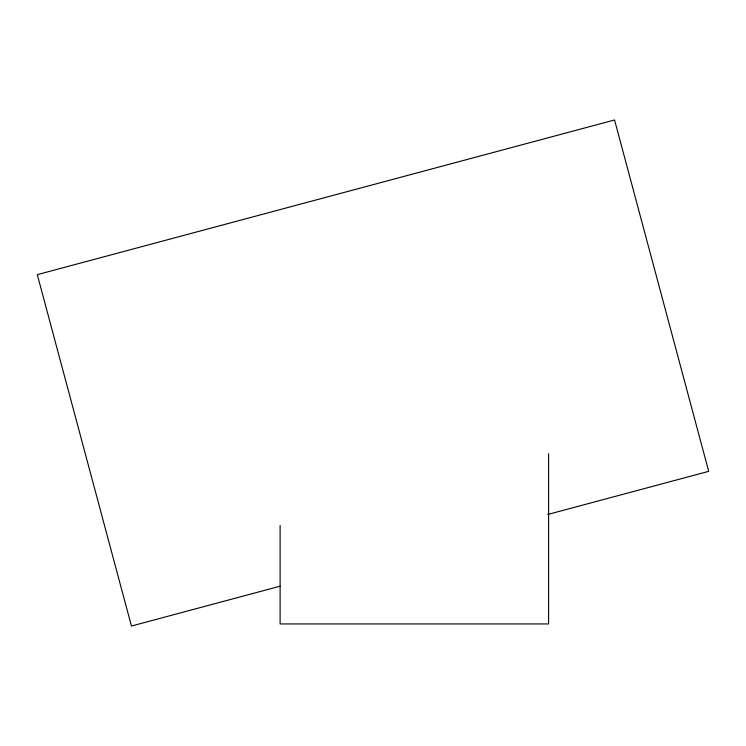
<?xml version="1.0" encoding="UTF-8"?>
<svg xmlns="http://www.w3.org/2000/svg" width="746" height="746" viewBox="0 0 746 746"><rect width="100%" height="100%" fill="white"/><g stroke="black" fill="none" stroke-linecap="round" stroke-linejoin="round"><path stroke-width="1.12" d="M279.983 586.225L131.445 626.025L37.3 274.649L614.555 119.975L708.7 471.351L547.788 514.46M548.608 453.689L548.608 623.936L280.114 623.936L280.114 525.492"/></g></svg>
